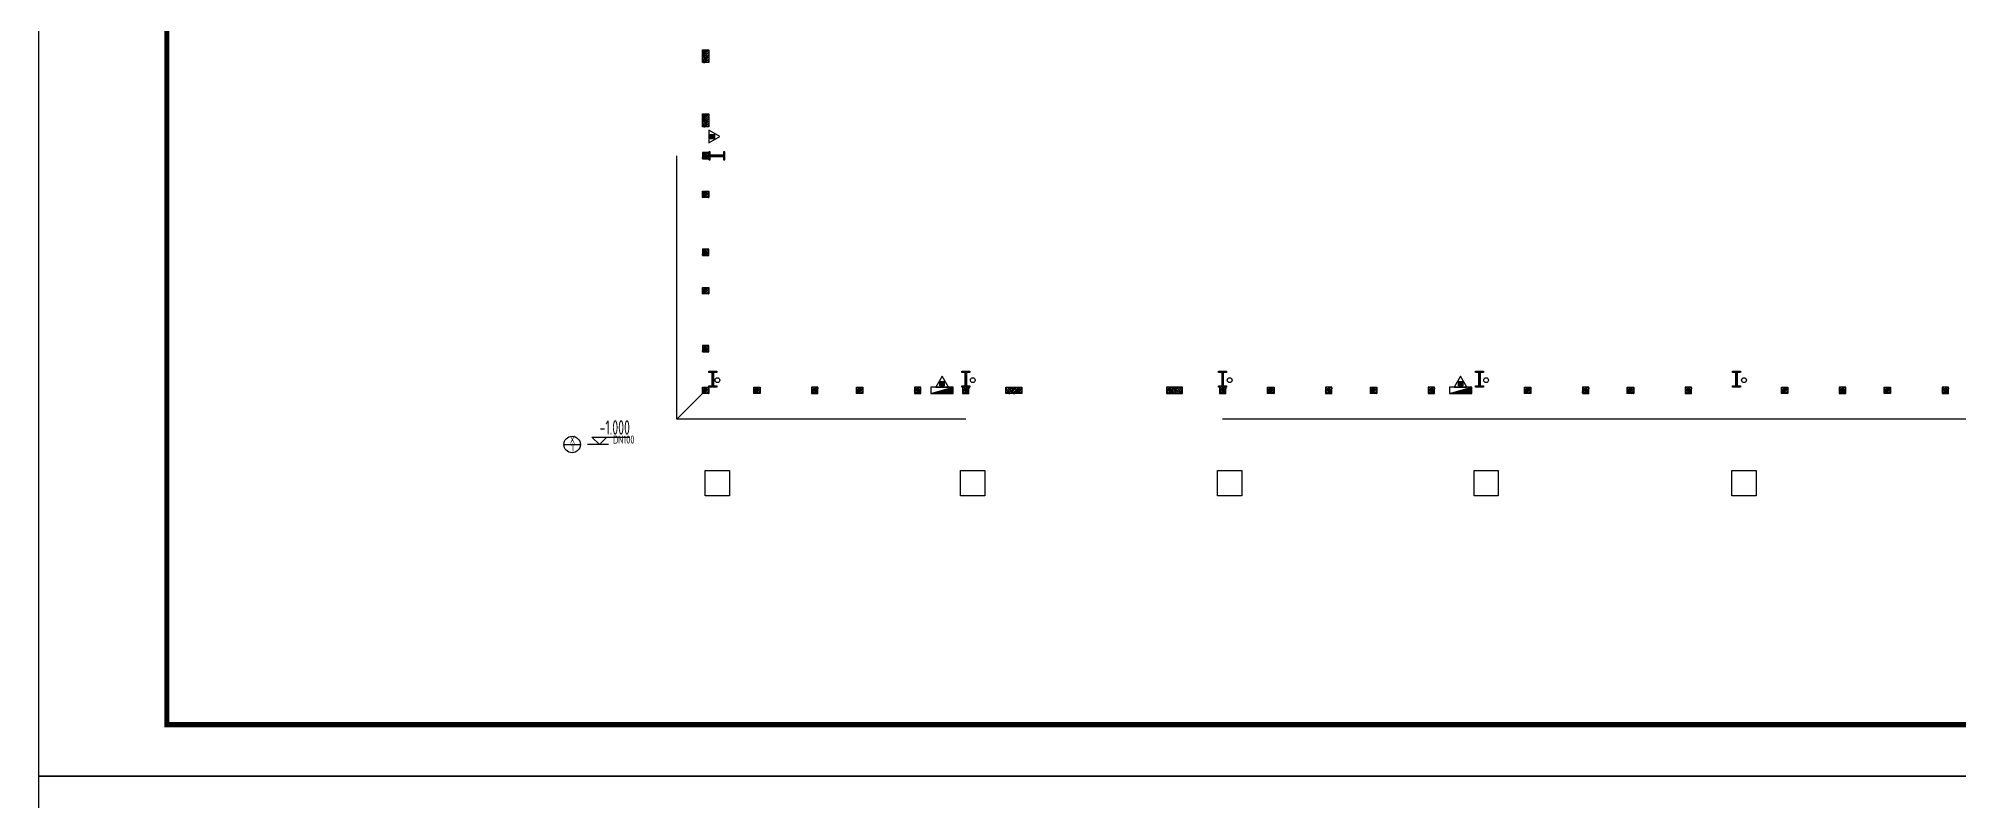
# Model space of a CAD drawing. Extents: x 1169373 to 1354985, y 649019 to 904199.
# Drawn here: x 1236105 to 1295894, y 715459 to 739169 of the extents above; entities that cross this region are included whole.
import ezdxf
from ezdxf.enums import TextEntityAlignment as Align

# ---------------------------------------------------------------- set-up
doc = ezdxf.new("R2010")
doc.units = 0
doc.header["$LTSCALE"] = 1000
doc.header["$MEASUREMENT"] = 0
for name, color, linetype in [('0-给水标注', 253, 'Continuous'), ('EQUIP_消火栓', 7, 'Continuous'), ('EQUIP_消防', 7, 'Continuous'), ('GZ', 30, 'Continuous'), ('HH_消防', 3, 'Continuous'), ('PUB_TITLE', 4, 'Continuous'), ('TT', 253, 'Continuous'), ('VPIPE-消防', 1, 'TG_XH'), ('刚柱', 2, 'Continuous'), ('卫浴', 7, 'Continuous'), ('散水', 32, 'Continuous')]:
    doc.layers.add(name, color=color, linetype=linetype)
doc.styles.add('TG_LINETYPE', font='SIMPLEX', dxfattribs={"width": 0.8, "height": 3, "bigfont": 'HZTXT'})
doc.styles.add('WW', font='gbenor.shx', dxfattribs={"width": 0.75, "bigfont": 'gbcbig.shx'})
doc.linetypes.add('TG_XH', pattern='A,2,-0.6,["XH",TG_LINETYPE,S=0.1,R=0,X=-0.52,Y=-0.15],0', length=2.6)

# ---------------------------------------------------------------- blocks, each defined once
blk = doc.blocks.new('sdhfxdhnfdhx')
h = blk.add_hatch(color=256)
h.paths.add_polyline_path([(3050366, 936899), (3050616, 936899), (3050616, 936859), (3050366, 936859)])
h.paths.add_polyline_path([(3050511, 937319), (3050511, 936899), (3050471, 936899), (3050471, 937319)])
h.paths.add_polyline_path([(3050366, 937359), (3050616, 937359), (3050616, 937319), (3050366, 937319)])
for points in [[(3050366, 937359), (3050616, 937359), (3050616, 937319), (3050366, 937319)], [(3050511, 937319), (3050511, 936899), (3050471, 936899), (3050471, 937319)], [(3050366, 936899), (3050616, 936899), (3050616, 936859), (3050366, 936859)]]:
    blk.add_lwpolyline(points, close=True)
blk = doc.blocks.new('$ATTACHMENT$00000214')
h = blk.add_hatch()
h.set_pattern_fill('ANSI31', color=256, scale=200, style=0)
h.set_pattern_definition([(45, (-38543.802, -6842.639), (-17.67767, 17.67767), [])])
h.paths.add_polyline_path([(-65, 2), (65, 2), (65, -128), (-65, -128)])
for points in [[(0, 172), (-198, -172), (198, -172)], [(-65, 2), (65, 2), (65, -128), (-65, -128)]]:
    blk.add_lwpolyline(points, close=True)
blk = doc.blocks.new('$TwtSys$00000434')
for p, q in [((-0.5, 0.5), (-0.5, -0.5)), ((-0.5, -0.5), (0.5, 0.5)), ((0.5, 0.5), (-0.5, 0.5)), ((0.5, -0.5), (0.5, 0.5)), ((-0.5, -0.5), (0.5, -0.5))]:
    blk.add_line(p, q)
blk.add_solid([(0.5, -0.5), (0.5, 0.5), (-0.5, -0.5)])
blk = doc.blocks.new('xhs')
at = {"layer": 'EQUIP_消火栓', "xscale": 700.0000000000026, "yscale": 200, "zscale": 700, "rotation": 359.9999949910357}
blk.add_blockref('$TwtSys$00000434', (4416311, -1410339), dxfattribs=at)
at = {"layer": 'EQUIP_消防'}
blk.add_blockref('$ATTACHMENT$00000214', (4416311, -1410067), dxfattribs=at)

msp = doc.modelspace()

# ---------------------------------------------------------------- hatches: boundary and pattern name
at = {"layer": 'GZ'}
h = msp.add_hatch(dxfattribs=at)
h.set_pattern_fill('钢筋混凝土', color=253, scale=20, style=0)
h.set_pattern_definition([(225, (1310363.753, 814473.906), (35.35534, -35.35534), []), (230, (1310363.75, 814473.9), (-143.45204, 12.55043), [15, -165]), (175, (1310363.75, 814473.9), (27.75027, -150.43843), [12, -132]), (280.4514, (1310351.8, 814474.95), (-115.70188, -137.8879), [12.74804, -140.22842]), (226.1842, (1310363.75, 814433.9), (-213.4482, 33.1038), [22.5, -247.5]), (276.6356, (1310345.97, 814436.66), (-186.93254, -194.82357), [19.12206, -210.3426]), (171.1842, (1310363.75, 814433.9), (-186.9324, -194.8237), [18, -198]), (201, (1310343.75, 814443.9), (-119.38141, 80.52378), [15, -165]), (146, (1310343.75, 814443.9), (-48.66307, -145.03), [12, -132]), (251.4514, (1310333.8, 814450.62), (-168.04453, -64.5061), [12.74804, -140.22842]), (217.5, (1310363.753, 814473.906), (-2.43197, -66.57877), [0, -130.4, 0, -134, 0, -132.5]), (187.5, (1310363.75, 814473.906), (-52.61391, -78.88234), [0, -76.4, 0, -127.4, 0, -50.5]), (147.5, (1310408.353, 814473.906), (-106.764487, 4.510974), [0, -50, 0, -156, 0, -207]), (137.5, (1310428.35, 814473.91), (-116.63723, -20.021), [0, -65, 0, -103.6, 0, -147])])
h.paths.add_polyline_path([(1256979, 738419), (1256779, 738419), (1256779, 738819), (1256979, 738819)])
h = msp.add_hatch(dxfattribs=at)
h.set_pattern_fill('钢筋混凝土', color=253, scale=20, style=0)
h.set_pattern_definition([(225, (1310363.753, 812473.906), (35.35534, -35.35534), []), (230, (1310363.75, 812473.9), (-143.45204, 12.55043), [15, -165]), (175, (1310363.75, 812473.9), (27.75027, -150.43843), [12, -132]), (280.4514, (1310351.8, 812474.95), (-115.70188, -137.8879), [12.74804, -140.22842]), (226.1842, (1310363.75, 812433.9), (-213.4482, 33.1038), [22.5, -247.5]), (276.6356, (1310345.97, 812436.66), (-186.93254, -194.82357), [19.12206, -210.3426]), (171.1842, (1310363.75, 812433.9), (-186.9324, -194.8237), [18, -198]), (201, (1310343.75, 812443.9), (-119.38141, 80.52378), [15, -165]), (146, (1310343.75, 812443.9), (-48.66307, -145.03), [12, -132]), (251.4514, (1310333.8, 812450.62), (-168.04453, -64.5061), [12.74804, -140.22842]), (217.5, (1310363.753, 812473.906), (-2.43197, -66.57877), [0, -130.4, 0, -134, 0, -132.5]), (187.5, (1310363.75, 812473.906), (-52.61391, -78.88234), [0, -76.4, 0, -127.4, 0, -50.5]), (147.5, (1310408.353, 812473.906), (-106.764487, 4.510974), [0, -50, 0, -156, 0, -207]), (137.5, (1310428.35, 812473.91), (-116.63723, -20.021), [0, -65, 0, -103.6, 0, -147])])
h.paths.add_polyline_path([(1256979, 736419), (1256779, 736419), (1256779, 736819), (1256979, 736819)])
h = msp.add_hatch(dxfattribs=at)
h.set_pattern_fill('钢筋混凝土', color=253, scale=20, style=0)
h.set_pattern_definition([(135, (1310363.753, 659813.577), (35.35534, 35.35534), []), (130, (1310363.75, 659813.58), (-143.45204, -12.55043), [15, -165]), (185, (1310363.75, 659813.58), (27.75027, 150.43843), [12, -132]), (79.5486, (1310351.8, 659812.53), (-115.70188, 137.8879), [12.74804, -140.22842]), (133.8158, (1310363.75, 659853.58), (-213.4482, -33.1038), [22.5, -247.5]), (83.3644, (1310345.97, 659850.82), (-186.93254, 194.82357), [19.12206, -210.3426]), (188.8158, (1310363.75, 659853.58), (-186.9324, 194.8237), [18, -198]), (159, (1310343.75, 659843.58), (-119.38141, -80.52378), [15, -165]), (214, (1310343.75, 659843.58), (-48.66307, 145.03), [12, -132]), (108.5486, (1310333.8, 659836.87), (-168.04453, 64.5061), [12.74804, -140.22842]), (142.5, (1310363.753, 659813.577), (-2.43197, 66.57877), [0, -130.4, 0, -134, 0, -132.5]), (172.5, (1310363.75, 659813.58), (-52.61391, 78.88234), [0, -76.4, 0, -127.4, 0, -50.5]), (212.5, (1310408.353, 659813.58), (-106.764487, -4.510974), [0, -50, 0, -156, 0, -207]), (222.5, (1310428.35, 659813.58), (-116.63723, 20.021), [0, -65, 0, -103.6, 0, -147])])
h.paths.add_polyline_path([(1256979, 735619), (1256779, 735619), (1256779, 735419), (1256979, 735419)])
h = msp.add_hatch(dxfattribs=at)
h.set_pattern_fill('钢筋混凝土', color=253, scale=20, style=0)
h.set_pattern_definition([(225, (1310363.753, 810023.623), (35.35534, -35.35534), []), (230, (1310363.75, 810023.62), (-143.45204, 12.55043), [15, -165]), (175, (1310363.75, 810023.62), (27.75027, -150.43843), [12, -132]), (280.4514, (1310351.8, 810024.67), (-115.70188, -137.8879), [12.74804, -140.22842]), (226.1842, (1310363.75, 809983.62), (-213.4482, 33.1038), [22.5, -247.5]), (276.6356, (1310345.97, 809986.38), (-186.93254, -194.82357), [19.12206, -210.3426]), (171.1842, (1310363.75, 809983.62), (-186.9324, -194.8237), [18, -198]), (201, (1310343.75, 809993.62), (-119.38141, 80.52378), [15, -165]), (146, (1310343.75, 809993.62), (-48.66307, -145.03), [12, -132]), (251.4514, (1310333.8, 810000.33), (-168.04453, -64.5061), [12.74804, -140.22842]), (217.5, (1310363.753, 810023.623), (-2.43197, -66.57877), [0, -130.4, 0, -134, 0, -132.5]), (187.5, (1310363.75, 810023.62), (-52.61391, -78.88234), [0, -76.4, 0, -127.4, 0, -50.5]), (147.5, (1310408.353, 810023.623), (-106.764487, 4.510974), [0, -50, 0, -156, 0, -207]), (137.5, (1310428.35, 810023.62), (-116.63723, -20.021), [0, -65, 0, -103.6, 0, -147])])
h.paths.add_polyline_path([(1256979, 734218), (1256779, 734218), (1256779, 734418), (1256979, 734418)])
h = msp.add_hatch(dxfattribs=at)
h.set_pattern_fill('钢筋混凝土', color=253, scale=20, style=0)
h.set_pattern_definition([(135, (1310363.753, 656813.295), (35.35534, 35.35534), []), (130, (1310363.75, 656813.3), (-143.45204, -12.55043), [15, -165]), (185, (1310363.75, 656813.3), (27.75027, 150.43843), [12, -132]), (79.5486, (1310351.8, 656812.25), (-115.70188, 137.8879), [12.74804, -140.22842]), (133.8158, (1310363.75, 656853.3), (-213.4482, -33.1038), [22.5, -247.5]), (83.3644, (1310345.97, 656850.54), (-186.93254, 194.82357), [19.12206, -210.3426]), (188.8158, (1310363.75, 656853.3), (-186.9324, 194.8237), [18, -198]), (159, (1310343.75, 656843.3), (-119.38141, -80.52378), [15, -165]), (214, (1310343.75, 656843.3), (-48.66307, 145.03), [12, -132]), (108.5486, (1310333.8, 656836.58), (-168.04453, 64.5061), [12.74804, -140.22842]), (142.5, (1310363.753, 656813.295), (-2.43197, 66.57877), [0, -130.4, 0, -134, 0, -132.5]), (172.5, (1310363.75, 656813.295), (-52.61391, 78.88234), [0, -76.4, 0, -127.4, 0, -50.5]), (212.5, (1310408.353, 656813.295), (-106.764487, -4.510974), [0, -50, 0, -156, 0, -207]), (222.5, (1310428.35, 656813.29), (-116.63723, 20.021), [0, -65, 0, -103.6, 0, -147])])
h.paths.add_polyline_path([(1256979, 732618), (1256779, 732618), (1256779, 732418), (1256979, 732418)])
h = msp.add_hatch(dxfattribs=at)
h.set_pattern_fill('钢筋混凝土', color=253, scale=20, style=0)
h.set_pattern_definition([(225, (1310363.753, 807024.11), (35.35534, -35.35534), []), (230, (1310363.75, 807024.11), (-143.45204, 12.55043), [15, -165]), (175, (1310363.75, 807024.11), (27.75027, -150.43843), [12, -132]), (280.4514, (1310351.8, 807025.15), (-115.70188, -137.8879), [12.74804, -140.22842]), (226.1842, (1310363.75, 806984.1), (-213.4482, 33.1038), [22.5, -247.5]), (276.6356, (1310345.97, 806986.87), (-186.93254, -194.82357), [19.12206, -210.3426]), (171.1842, (1310363.75, 806984.1), (-186.9324, -194.8237), [18, -198]), (201, (1310343.75, 806994.11), (-119.38141, 80.52378), [15, -165]), (146, (1310343.75, 806994.11), (-48.66307, -145.03), [12, -132]), (251.4514, (1310333.8, 807000.82), (-168.04453, -64.5061), [12.74804, -140.22842]), (217.5, (1310363.753, 807024.11), (-2.43197, -66.57877), [0, -130.4, 0, -134, 0, -132.5]), (187.5, (1310363.75, 807024.11), (-52.61391, -78.88234), [0, -76.4, 0, -127.4, 0, -50.5]), (147.5, (1310408.353, 807024.11), (-106.764487, 4.510974), [0, -50, 0, -156, 0, -207]), (137.5, (1310428.35, 807024.11), (-116.63723, -20.021), [0, -65, 0, -103.6, 0, -147])])
h.paths.add_polyline_path([(1256979, 731219), (1256779, 731219), (1256779, 731419), (1256979, 731419)])
h = msp.add_hatch(dxfattribs=at)
h.set_pattern_fill('钢筋混凝土', color=253, scale=20, style=0)
h.set_pattern_definition([(135, (1310363.753, 653813.78), (35.35534, 35.35534), []), (130, (1310363.75, 653813.78), (-143.45204, -12.55043), [15, -165]), (185, (1310363.75, 653813.78), (27.75027, 150.43843), [12, -132]), (79.5486, (1310351.8, 653812.73), (-115.70188, 137.8879), [12.74804, -140.22842]), (133.8158, (1310363.75, 653853.78), (-213.4482, -33.1038), [22.5, -247.5]), (83.3644, (1310345.97, 653851.02), (-186.93254, 194.82357), [19.12206, -210.3426]), (188.8158, (1310363.75, 653853.78), (-186.9324, 194.8237), [18, -198]), (159, (1310343.75, 653843.78), (-119.38141, -80.52378), [15, -165]), (214, (1310343.75, 653843.78), (-48.66307, 145.03), [12, -132]), (108.5486, (1310333.8, 653837.07), (-168.04453, 64.5061), [12.74804, -140.22842]), (142.5, (1310363.753, 653813.78), (-2.43197, 66.57877), [0, -130.4, 0, -134, 0, -132.5]), (172.5, (1310363.75, 653813.78), (-52.61391, 78.88234), [0, -76.4, 0, -127.4, 0, -50.5]), (212.5, (1310408.353, 653813.78), (-106.764487, -4.510974), [0, -50, 0, -156, 0, -207]), (222.5, (1310428.35, 653813.78), (-116.63723, 20.021), [0, -65, 0, -103.6, 0, -147])])
h.paths.add_polyline_path([(1256979, 729619), (1256779, 729619), (1256779, 729419), (1256979, 729419)])
h = msp.add_hatch(dxfattribs=at)
h.set_pattern_fill('钢筋混凝土', color=253, scale=20, style=0)
h.set_pattern_definition([(225, (1310363.753, 803923.906), (35.35534, -35.35534), []), (230, (1310363.75, 803923.9), (-143.45204, 12.55043), [15, -165]), (175, (1310363.75, 803923.9), (27.75027, -150.43843), [12, -132]), (280.4514, (1310351.8, 803924.95), (-115.70188, -137.8879), [12.74804, -140.22842]), (226.1842, (1310363.75, 803883.9), (-213.4482, 33.1038), [22.5, -247.5]), (276.6356, (1310345.97, 803886.66), (-186.93254, -194.82357), [19.12206, -210.3426]), (171.1842, (1310363.75, 803883.9), (-186.9324, -194.8237), [18, -198]), (201, (1310343.75, 803893.9), (-119.38141, 80.52378), [15, -165]), (146, (1310343.75, 803893.9), (-48.66307, -145.03), [12, -132]), (251.4514, (1310333.8, 803900.62), (-168.04453, -64.5061), [12.74804, -140.22842]), (217.5, (1310363.753, 803923.906), (-2.43197, -66.57877), [0, -130.4, 0, -134, 0, -132.5]), (187.5, (1310363.75, 803923.906), (-52.61391, -78.88234), [0, -76.4, 0, -127.4, 0, -50.5]), (147.5, (1310408.353, 803923.906), (-106.764487, 4.510974), [0, -50, 0, -156, 0, -207]), (137.5, (1310428.35, 803923.91), (-116.63723, -20.021), [0, -65, 0, -103.6, 0, -147])])
h.paths.add_polyline_path([(1256979, 728119), (1256779, 728119), (1256779, 728319), (1256979, 728319)])
h = msp.add_hatch(dxfattribs=at)
h.set_pattern_fill('钢筋混凝土', color=253, scale=20, style=0)
h.set_pattern_definition([(225, (1311963.505, 803923.906), (35.35534, -35.35534), []), (230, (1311963.5, 803923.9), (-143.45204, 12.55043), [15, -165]), (175, (1311963.5, 803923.9), (27.75027, -150.43843), [12, -132]), (280.4514, (1311951.55, 803924.95), (-115.70188, -137.8879), [12.74804, -140.22842]), (226.1842, (1311963.5, 803883.9), (-213.4482, 33.1038), [22.5, -247.5]), (276.6356, (1311945.72, 803886.66), (-186.93254, -194.82357), [19.12206, -210.3426]), (171.1842, (1311963.5, 803883.9), (-186.9324, -194.8237), [18, -198]), (201, (1311943.5, 803893.9), (-119.38141, 80.52378), [15, -165]), (146, (1311943.5, 803893.9), (-48.66307, -145.03), [12, -132]), (251.4514, (1311933.56, 803900.62), (-168.04453, -64.5061), [12.74804, -140.22842]), (217.5, (1311963.505, 803923.906), (-2.43197, -66.57877), [0, -130.4, 0, -134, 0, -132.5]), (187.5, (1311963.505, 803923.906), (-52.61391, -78.88234), [0, -76.4, 0, -127.4, 0, -50.5]), (147.5, (1312008.105, 803923.906), (-106.764487, 4.510974), [0, -50, 0, -156, 0, -207]), (137.5, (1312028.11, 803923.91), (-116.63723, -20.021), [0, -65, 0, -103.6, 0, -147])])
h.paths.add_polyline_path([(1258579, 728119), (1258379, 728119), (1258379, 728319), (1258579, 728319)])
h = msp.add_hatch(dxfattribs=at)
h.set_pattern_fill('钢筋混凝土', color=253, scale=20, style=0)
h.set_pattern_definition([(315, (1206794.22, 803923.906), (-35.35534, -35.35534), []), (310, (1206794.22, 803923.9), (143.45204, 12.55043), [15, -165]), (5, (1206794.22, 803923.9), (-27.75027, -150.43843), [12, -132]), (259.5486, (1206806.18, 803924.95), (115.70188, -137.8879), [12.74804, -140.22842]), (313.8158, (1206794.22, 803883.9), (213.4482, 33.1038), [22.5, -247.5]), (263.3644, (1206812, 803886.66), (186.93254, -194.82357), [19.12206, -210.3426]), (8.8158, (1206794.22, 803883.9), (186.9324, -194.8237), [18, -198]), (339, (1206814.22, 803893.9), (119.38141, 80.52378), [15, -165]), (34, (1206814.22, 803893.9), (48.66307, -145.03), [12, -132]), (288.5486, (1206824.17, 803900.62), (168.04453, -64.5061), [12.74804, -140.22842]), (322.5, (1206794.22, 803923.906), (2.43197, -66.57877), [0, -130.4, 0, -134, 0, -132.5]), (352.5, (1206794.22, 803923.906), (52.61391, -78.88234), [0, -76.4, 0, -127.4, 0, -50.5]), (32.5, (1206749.62, 803923.906), (106.764487, 4.510974), [0, -50, 0, -156, 0, -207]), (42.5, (1206729.62, 803923.91), (116.63723, -20.021), [0, -65, 0, -103.6, 0, -147])])
h.paths.add_polyline_path([(1260179, 728119), (1260379, 728119), (1260379, 728319), (1260179, 728319)])
h = msp.add_hatch(dxfattribs=at)
h.set_pattern_fill('钢筋混凝土', color=253, scale=20, style=0)
h.set_pattern_definition([(225, (1315163.81, 803923.906), (35.35534, -35.35534), []), (230, (1315163.81, 803923.9), (-143.45204, 12.55043), [15, -165]), (175, (1315163.81, 803923.9), (27.75027, -150.43843), [12, -132]), (280.4514, (1315151.86, 803924.95), (-115.70188, -137.8879), [12.74804, -140.22842]), (226.1842, (1315163.81, 803883.9), (-213.4482, 33.1038), [22.5, -247.5]), (276.6356, (1315146.02, 803886.66), (-186.93254, -194.82357), [19.12206, -210.3426]), (171.1842, (1315163.81, 803883.9), (-186.9324, -194.8237), [18, -198]), (201, (1315143.81, 803893.9), (-119.38141, 80.52378), [15, -165]), (146, (1315143.81, 803893.9), (-48.66307, -145.03), [12, -132]), (251.4514, (1315133.86, 803900.62), (-168.04453, -64.5061), [12.74804, -140.22842]), (217.5, (1315163.81, 803923.906), (-2.43197, -66.57877), [0, -130.4, 0, -134, 0, -132.5]), (187.5, (1315163.81, 803923.906), (-52.61391, -78.88234), [0, -76.4, 0, -127.4, 0, -50.5]), (147.5, (1315208.41, 803923.906), (-106.764487, 4.510974), [0, -50, 0, -156, 0, -207]), (137.5, (1315228.41, 803923.91), (-116.63723, -20.021), [0, -65, 0, -103.6, 0, -147])])
h.paths.add_polyline_path([(1261779, 728119), (1261579, 728119), (1261579, 728319), (1261779, 728319)])
h = msp.add_hatch(dxfattribs=at)
h.set_pattern_fill('钢筋混凝土', color=253, scale=20, style=0)
h.set_pattern_definition([(315, (1209994.526, 803923.906), (-35.35534, -35.35534), []), (310, (1209994.53, 803923.9), (143.45204, 12.55043), [15, -165]), (5, (1209994.53, 803923.9), (-27.75027, -150.43843), [12, -132]), (259.5486, (1210006.48, 803924.95), (115.70188, -137.8879), [12.74804, -140.22842]), (313.8158, (1209994.53, 803883.9), (213.4482, 33.1038), [22.5, -247.5]), (263.3644, (1210012.31, 803886.66), (186.93254, -194.82357), [19.12206, -210.3426]), (8.8158, (1209994.53, 803883.9), (186.9324, -194.8237), [18, -198]), (339, (1210014.53, 803893.9), (119.38141, 80.52378), [15, -165]), (34, (1210014.53, 803893.9), (48.66307, -145.03), [12, -132]), (288.5486, (1210024.47, 803900.62), (168.04453, -64.5061), [12.74804, -140.22842]), (322.5, (1209994.526, 803923.906), (2.43197, -66.57877), [0, -130.4, 0, -134, 0, -132.5]), (352.5, (1209994.526, 803923.906), (52.61391, -78.88234), [0, -76.4, 0, -127.4, 0, -50.5]), (32.5, (1209949.926, 803923.906), (106.764487, 4.510974), [0, -50, 0, -156, 0, -207]), (42.5, (1209929.93, 803923.91), (116.63723, -20.021), [0, -65, 0, -103.6, 0, -147])])
h.paths.add_polyline_path([(1263379, 728119), (1263579, 728119), (1263579, 728319), (1263379, 728319)])
h = msp.add_hatch(dxfattribs=at)
h.set_pattern_fill('钢筋混凝土', color=253, scale=20, style=0)
h.set_pattern_definition([(315, (1211494.47, 803923.906), (-35.35534, -35.35534), []), (310, (1211494.47, 803923.9), (143.45204, 12.55043), [15, -165]), (5, (1211494.47, 803923.9), (-27.75027, -150.43843), [12, -132]), (259.5486, (1211506.42, 803924.95), (115.70188, -137.8879), [12.74804, -140.22842]), (313.8158, (1211494.47, 803883.9), (213.4482, 33.1038), [22.5, -247.5]), (263.3644, (1211512.26, 803886.66), (186.93254, -194.82357), [19.12206, -210.3426]), (8.8158, (1211494.47, 803883.9), (186.9324, -194.8237), [18, -198]), (339, (1211514.47, 803893.9), (119.38141, 80.52378), [15, -165]), (34, (1211514.47, 803893.9), (48.66307, -145.03), [12, -132]), (288.5486, (1211524.42, 803900.62), (168.04453, -64.5061), [12.74804, -140.22842]), (322.5, (1211494.47, 803923.906), (2.43197, -66.57877), [0, -130.4, 0, -134, 0, -132.5]), (352.5, (1211494.47, 803923.906), (52.61391, -78.88234), [0, -76.4, 0, -127.4, 0, -50.5]), (32.5, (1211449.87, 803923.906), (106.764487, 4.510974), [0, -50, 0, -156, 0, -207]), (42.5, (1211429.87, 803923.91), (116.63723, -20.021), [0, -65, 0, -103.6, 0, -147])])
h.paths.add_polyline_path([(1264879, 728119), (1265079, 728119), (1265079, 728319), (1264879, 728319)])
h = msp.add_hatch(dxfattribs=at)
h.set_pattern_fill('钢筋混凝土', color=253, scale=20, style=0)
h.set_pattern_definition([(225, (1320113.753, 803923.906), (35.35534, -35.35534), []), (230, (1320113.75, 803923.9), (-143.45204, 12.55043), [15, -165]), (175, (1320113.75, 803923.9), (27.75027, -150.43843), [12, -132]), (280.4514, (1320101.8, 803924.95), (-115.70188, -137.8879), [12.74804, -140.22842]), (226.1842, (1320113.75, 803883.9), (-213.4482, 33.1038), [22.5, -247.5]), (276.6356, (1320095.97, 803886.66), (-186.93254, -194.82357), [19.12206, -210.3426]), (171.1842, (1320113.75, 803883.9), (-186.9324, -194.8237), [18, -198]), (201, (1320093.75, 803893.9), (-119.38141, 80.52378), [15, -165]), (146, (1320093.75, 803893.9), (-48.66307, -145.03), [12, -132]), (251.4514, (1320083.8, 803900.62), (-168.04453, -64.5061), [12.74804, -140.22842]), (217.5, (1320113.753, 803923.906), (-2.43197, -66.57877), [0, -130.4, 0, -134, 0, -132.5]), (187.5, (1320113.75, 803923.906), (-52.61391, -78.88234), [0, -76.4, 0, -127.4, 0, -50.5]), (147.5, (1320158.353, 803923.906), (-106.764487, 4.510974), [0, -50, 0, -156, 0, -207]), (137.5, (1320178.35, 803923.91), (-116.63723, -20.021), [0, -65, 0, -103.6, 0, -147])])
h.paths.add_polyline_path([(1266729, 728119), (1266229, 728119), (1266229, 728319), (1266729, 728319)])
h = msp.add_hatch(dxfattribs=at)
h.set_pattern_fill('钢筋混凝土', color=253, scale=20, style=0)
h.set_pattern_definition([(315, (1217844.47, 803923.906), (-35.35534, -35.35534), []), (310, (1217844.47, 803923.9), (143.45204, 12.55043), [15, -165]), (5, (1217844.47, 803923.9), (-27.75027, -150.43843), [12, -132]), (259.5486, (1217856.42, 803924.95), (115.70188, -137.8879), [12.74804, -140.22842]), (313.8158, (1217844.47, 803883.9), (213.4482, 33.1038), [22.5, -247.5]), (263.3644, (1217862.26, 803886.66), (186.93254, -194.82357), [19.12206, -210.3426]), (8.8158, (1217844.47, 803883.9), (186.9324, -194.8237), [18, -198]), (339, (1217864.47, 803893.9), (119.38141, 80.52378), [15, -165]), (34, (1217864.47, 803893.9), (48.66307, -145.03), [12, -132]), (288.5486, (1217874.42, 803900.62), (168.04453, -64.5061), [12.74804, -140.22842]), (322.5, (1217844.47, 803923.906), (2.43197, -66.57877), [0, -130.4, 0, -134, 0, -132.5]), (352.5, (1217844.47, 803923.906), (52.61391, -78.88234), [0, -76.4, 0, -127.4, 0, -50.5]), (32.5, (1217799.87, 803923.906), (106.764487, 4.510974), [0, -50, 0, -156, 0, -207]), (42.5, (1217779.87, 803923.91), (116.63723, -20.021), [0, -65, 0, -103.6, 0, -147])])
h.paths.add_polyline_path([(1271229, 728119), (1271729, 728119), (1271729, 728319), (1271229, 728319)])
h = msp.add_hatch(dxfattribs=at)
h.set_pattern_fill('钢筋混凝土', color=253, scale=20, style=0)
h.set_pattern_definition([(315, (1219494.47, 803923.906), (-35.35534, -35.35534), []), (310, (1219494.47, 803923.9), (143.45204, 12.55043), [15, -165]), (5, (1219494.47, 803923.9), (-27.75027, -150.43843), [12, -132]), (259.5486, (1219506.42, 803924.95), (115.70188, -137.8879), [12.74804, -140.22842]), (313.8158, (1219494.47, 803883.9), (213.4482, 33.1038), [22.5, -247.5]), (263.3644, (1219512.26, 803886.66), (186.93254, -194.82357), [19.12206, -210.3426]), (8.8158, (1219494.47, 803883.9), (186.9324, -194.8237), [18, -198]), (339, (1219514.47, 803893.9), (119.38141, 80.52378), [15, -165]), (34, (1219514.47, 803893.9), (48.66307, -145.03), [12, -132]), (288.5486, (1219524.42, 803900.62), (168.04453, -64.5061), [12.74804, -140.22842]), (322.5, (1219494.47, 803923.906), (2.43197, -66.57877), [0, -130.4, 0, -134, 0, -132.5]), (352.5, (1219494.47, 803923.906), (52.61391, -78.88234), [0, -76.4, 0, -127.4, 0, -50.5]), (32.5, (1219449.87, 803923.906), (106.764487, 4.510974), [0, -50, 0, -156, 0, -207]), (42.5, (1219429.87, 803923.91), (116.63723, -20.021), [0, -65, 0, -103.6, 0, -147])])
h.paths.add_polyline_path([(1272879, 728119), (1273079, 728119), (1273079, 728319), (1272879, 728319)])
h = msp.add_hatch(dxfattribs=at)
h.set_pattern_fill('钢筋混凝土', color=253, scale=20, style=0)
h.set_pattern_definition([(225, (1327963.505, 803923.906), (35.35534, -35.35534), []), (230, (1327963.5, 803923.9), (-143.45204, 12.55043), [15, -165]), (175, (1327963.5, 803923.9), (27.75027, -150.43843), [12, -132]), (280.4514, (1327951.55, 803924.95), (-115.70188, -137.8879), [12.74804, -140.22842]), (226.1842, (1327963.5, 803883.9), (-213.4482, 33.1038), [22.5, -247.5]), (276.6356, (1327945.72, 803886.66), (-186.93254, -194.82357), [19.12206, -210.3426]), (171.1842, (1327963.5, 803883.9), (-186.9324, -194.8237), [18, -198]), (201, (1327943.5, 803893.9), (-119.38141, 80.52378), [15, -165]), (146, (1327943.5, 803893.9), (-48.66307, -145.03), [12, -132]), (251.4514, (1327933.56, 803900.62), (-168.04453, -64.5061), [12.74804, -140.22842]), (217.5, (1327963.505, 803923.906), (-2.43197, -66.57877), [0, -130.4, 0, -134, 0, -132.5]), (187.5, (1327963.505, 803923.906), (-52.61391, -78.88234), [0, -76.4, 0, -127.4, 0, -50.5]), (147.5, (1328008.105, 803923.906), (-106.764487, 4.510974), [0, -50, 0, -156, 0, -207]), (137.5, (1328028.11, 803923.91), (-116.63723, -20.021), [0, -65, 0, -103.6, 0, -147])])
h.paths.add_polyline_path([(1274579, 728119), (1274379, 728119), (1274379, 728319), (1274579, 728319)])
h = msp.add_hatch(dxfattribs=at)
h.set_pattern_fill('钢筋混凝土', color=253, scale=20, style=0)
h.set_pattern_definition([(315, (1222794.22, 803923.906), (-35.35534, -35.35534), []), (310, (1222794.22, 803923.9), (143.45204, 12.55043), [15, -165]), (5, (1222794.22, 803923.9), (-27.75027, -150.43843), [12, -132]), (259.5486, (1222806.18, 803924.95), (115.70188, -137.8879), [12.74804, -140.22842]), (313.8158, (1222794.22, 803883.9), (213.4482, 33.1038), [22.5, -247.5]), (263.3644, (1222812, 803886.66), (186.93254, -194.82357), [19.12206, -210.3426]), (8.8158, (1222794.22, 803883.9), (186.9324, -194.8237), [18, -198]), (339, (1222814.22, 803893.9), (119.38141, 80.52378), [15, -165]), (34, (1222814.22, 803893.9), (48.66307, -145.03), [12, -132]), (288.5486, (1222824.17, 803900.62), (168.04453, -64.5061), [12.74804, -140.22842]), (322.5, (1222794.22, 803923.906), (2.43197, -66.57877), [0, -130.4, 0, -134, 0, -132.5]), (352.5, (1222794.22, 803923.906), (52.61391, -78.88234), [0, -76.4, 0, -127.4, 0, -50.5]), (32.5, (1222749.62, 803923.906), (106.764487, 4.510974), [0, -50, 0, -156, 0, -207]), (42.5, (1222729.62, 803923.91), (116.63723, -20.021), [0, -65, 0, -103.6, 0, -147])])
h.paths.add_polyline_path([(1276179, 728119), (1276379, 728119), (1276379, 728319), (1276179, 728319)])
h = msp.add_hatch(dxfattribs=at)
h.set_pattern_fill('钢筋混凝土', color=253, scale=20, style=0)
h.set_pattern_definition([(225, (1331163.81, 803923.906), (35.35534, -35.35534), []), (230, (1331163.81, 803923.9), (-143.45204, 12.55043), [15, -165]), (175, (1331163.81, 803923.9), (27.75027, -150.43843), [12, -132]), (280.4514, (1331151.86, 803924.95), (-115.70188, -137.8879), [12.74804, -140.22842]), (226.1842, (1331163.81, 803883.9), (-213.4482, 33.1038), [22.5, -247.5]), (276.6356, (1331146.02, 803886.66), (-186.93254, -194.82357), [19.12206, -210.3426]), (171.1842, (1331163.81, 803883.9), (-186.9324, -194.8237), [18, -198]), (201, (1331143.81, 803893.9), (-119.38141, 80.52378), [15, -165]), (146, (1331143.81, 803893.9), (-48.66307, -145.03), [12, -132]), (251.4514, (1331133.86, 803900.62), (-168.04453, -64.5061), [12.74804, -140.22842]), (217.5, (1331163.81, 803923.906), (-2.43197, -66.57877), [0, -130.4, 0, -134, 0, -132.5]), (187.5, (1331163.81, 803923.906), (-52.61391, -78.88234), [0, -76.4, 0, -127.4, 0, -50.5]), (147.5, (1331208.41, 803923.906), (-106.764487, 4.510974), [0, -50, 0, -156, 0, -207]), (137.5, (1331228.41, 803923.91), (-116.63723, -20.021), [0, -65, 0, -103.6, 0, -147])])
h.paths.add_polyline_path([(1277779, 728119), (1277579, 728119), (1277579, 728319), (1277779, 728319)])
h = msp.add_hatch(dxfattribs=at)
h.set_pattern_fill('钢筋混凝土', color=253, scale=20, style=0)
h.set_pattern_definition([(315, (1225994.526, 803923.906), (-35.35534, -35.35534), []), (310, (1225994.53, 803923.9), (143.45204, 12.55043), [15, -165]), (5, (1225994.53, 803923.9), (-27.75027, -150.43843), [12, -132]), (259.5486, (1226006.48, 803924.95), (115.70188, -137.8879), [12.74804, -140.22842]), (313.8158, (1225994.53, 803883.9), (213.4482, 33.1038), [22.5, -247.5]), (263.3644, (1226012.31, 803886.66), (186.93254, -194.82357), [19.12206, -210.3426]), (8.8158, (1225994.53, 803883.9), (186.9324, -194.8237), [18, -198]), (339, (1226014.53, 803893.9), (119.38141, 80.52378), [15, -165]), (34, (1226014.53, 803893.9), (48.66307, -145.03), [12, -132]), (288.5486, (1226024.47, 803900.62), (168.04453, -64.5061), [12.74804, -140.22842]), (322.5, (1225994.526, 803923.906), (2.43197, -66.57877), [0, -130.4, 0, -134, 0, -132.5]), (352.5, (1225994.526, 803923.906), (52.61391, -78.88234), [0, -76.4, 0, -127.4, 0, -50.5]), (32.5, (1225949.926, 803923.906), (106.764487, 4.510974), [0, -50, 0, -156, 0, -207]), (42.5, (1225929.93, 803923.91), (116.63723, -20.021), [0, -65, 0, -103.6, 0, -147])])
h.paths.add_polyline_path([(1279379, 728119), (1279579, 728119), (1279579, 728319), (1279379, 728319)])
h = msp.add_hatch(dxfattribs=at)
h.set_pattern_fill('钢筋混凝土', color=253, scale=20, style=0)
h.set_pattern_definition([(225, (1335963.505, 803923.906), (35.35534, -35.35534), []), (230, (1335963.5, 803923.9), (-143.45204, 12.55043), [15, -165]), (175, (1335963.5, 803923.9), (27.75027, -150.43843), [12, -132]), (280.4514, (1335951.55, 803924.95), (-115.70188, -137.8879), [12.74804, -140.22842]), (226.1842, (1335963.5, 803883.9), (-213.4482, 33.1038), [22.5, -247.5]), (276.6356, (1335945.72, 803886.66), (-186.93254, -194.82357), [19.12206, -210.3426]), (171.1842, (1335963.5, 803883.9), (-186.9324, -194.8237), [18, -198]), (201, (1335943.5, 803893.9), (-119.38141, 80.52378), [15, -165]), (146, (1335943.5, 803893.9), (-48.66307, -145.03), [12, -132]), (251.4514, (1335933.56, 803900.62), (-168.04453, -64.5061), [12.74804, -140.22842]), (217.5, (1335963.505, 803923.906), (-2.43197, -66.57877), [0, -130.4, 0, -134, 0, -132.5]), (187.5, (1335963.505, 803923.906), (-52.61391, -78.88234), [0, -76.4, 0, -127.4, 0, -50.5]), (147.5, (1336008.105, 803923.906), (-106.764487, 4.510974), [0, -50, 0, -156, 0, -207]), (137.5, (1336028.11, 803923.91), (-116.63723, -20.021), [0, -65, 0, -103.6, 0, -147])])
h.paths.add_polyline_path([(1282579, 728119), (1282379, 728119), (1282379, 728319), (1282579, 728319)])
h = msp.add_hatch(dxfattribs=at)
h.set_pattern_fill('钢筋混凝土', color=253, scale=20, style=0)
h.set_pattern_definition([(315, (1230794.22, 803923.906), (-35.35534, -35.35534), []), (310, (1230794.22, 803923.9), (143.45204, 12.55043), [15, -165]), (5, (1230794.22, 803923.9), (-27.75027, -150.43843), [12, -132]), (259.5486, (1230806.18, 803924.95), (115.70188, -137.8879), [12.74804, -140.22842]), (313.8158, (1230794.22, 803883.9), (213.4482, 33.1038), [22.5, -247.5]), (263.3644, (1230812, 803886.66), (186.93254, -194.82357), [19.12206, -210.3426]), (8.8158, (1230794.22, 803883.9), (186.9324, -194.8237), [18, -198]), (339, (1230814.22, 803893.9), (119.38141, 80.52378), [15, -165]), (34, (1230814.22, 803893.9), (48.66307, -145.03), [12, -132]), (288.5486, (1230824.17, 803900.62), (168.04453, -64.5061), [12.74804, -140.22842]), (322.5, (1230794.22, 803923.906), (2.43197, -66.57877), [0, -130.4, 0, -134, 0, -132.5]), (352.5, (1230794.22, 803923.906), (52.61391, -78.88234), [0, -76.4, 0, -127.4, 0, -50.5]), (32.5, (1230749.62, 803923.906), (106.764487, 4.510974), [0, -50, 0, -156, 0, -207]), (42.5, (1230729.62, 803923.91), (116.63723, -20.021), [0, -65, 0, -103.6, 0, -147])])
h.paths.add_polyline_path([(1284179, 728119), (1284379, 728119), (1284379, 728319), (1284179, 728319)])
h = msp.add_hatch(dxfattribs=at)
h.set_pattern_fill('钢筋混凝土', color=253, scale=20, style=0)
h.set_pattern_definition([(225, (1339163.81, 803923.906), (35.35534, -35.35534), []), (230, (1339163.81, 803923.9), (-143.45204, 12.55043), [15, -165]), (175, (1339163.81, 803923.9), (27.75027, -150.43843), [12, -132]), (280.4514, (1339151.86, 803924.95), (-115.70188, -137.8879), [12.74804, -140.22842]), (226.1842, (1339163.81, 803883.9), (-213.4482, 33.1038), [22.5, -247.5]), (276.6356, (1339146.02, 803886.66), (-186.93254, -194.82357), [19.12206, -210.3426]), (171.1842, (1339163.81, 803883.9), (-186.9324, -194.8237), [18, -198]), (201, (1339143.81, 803893.9), (-119.38141, 80.52378), [15, -165]), (146, (1339143.81, 803893.9), (-48.66307, -145.03), [12, -132]), (251.4514, (1339133.86, 803900.62), (-168.04453, -64.5061), [12.74804, -140.22842]), (217.5, (1339163.81, 803923.906), (-2.43197, -66.57877), [0, -130.4, 0, -134, 0, -132.5]), (187.5, (1339163.81, 803923.906), (-52.61391, -78.88234), [0, -76.4, 0, -127.4, 0, -50.5]), (147.5, (1339208.41, 803923.906), (-106.764487, 4.510974), [0, -50, 0, -156, 0, -207]), (137.5, (1339228.41, 803923.91), (-116.63723, -20.021), [0, -65, 0, -103.6, 0, -147])])
h.paths.add_polyline_path([(1285779, 728119), (1285579, 728119), (1285579, 728319), (1285779, 728319)])
h = msp.add_hatch(dxfattribs=at)
h.set_pattern_fill('钢筋混凝土', color=253, scale=20, style=0)
h.set_pattern_definition([(315, (1233994.526, 803923.906), (-35.35534, -35.35534), []), (310, (1233994.53, 803923.9), (143.45204, 12.55043), [15, -165]), (5, (1233994.53, 803923.9), (-27.75027, -150.43843), [12, -132]), (259.5486, (1234006.48, 803924.95), (115.70188, -137.8879), [12.74804, -140.22842]), (313.8158, (1233994.53, 803883.9), (213.4482, 33.1038), [22.5, -247.5]), (263.3644, (1234012.31, 803886.66), (186.93254, -194.82357), [19.12206, -210.3426]), (8.8158, (1233994.53, 803883.9), (186.9324, -194.8237), [18, -198]), (339, (1234014.53, 803893.9), (119.38141, 80.52378), [15, -165]), (34, (1234014.53, 803893.9), (48.66307, -145.03), [12, -132]), (288.5486, (1234024.47, 803900.62), (168.04453, -64.5061), [12.74804, -140.22842]), (322.5, (1233994.526, 803923.906), (2.43197, -66.57877), [0, -130.4, 0, -134, 0, -132.5]), (352.5, (1233994.526, 803923.906), (52.61391, -78.88234), [0, -76.4, 0, -127.4, 0, -50.5]), (32.5, (1233949.926, 803923.906), (106.764487, 4.510974), [0, -50, 0, -156, 0, -207]), (42.5, (1233929.93, 803923.91), (116.63723, -20.021), [0, -65, 0, -103.6, 0, -147])])
h.paths.add_polyline_path([(1287379, 728119), (1287579, 728119), (1287579, 728319), (1287379, 728319)])
h = msp.add_hatch(dxfattribs=at)
h.set_pattern_fill('钢筋混凝土', color=253, scale=20, style=0)
h.set_pattern_definition([(225, (1343963.505, 803923.906), (35.35534, -35.35534), []), (230, (1343963.5, 803923.9), (-143.45204, 12.55043), [15, -165]), (175, (1343963.5, 803923.9), (27.75027, -150.43843), [12, -132]), (280.4514, (1343951.55, 803924.95), (-115.70188, -137.8879), [12.74804, -140.22842]), (226.1842, (1343963.5, 803883.9), (-213.4482, 33.1038), [22.5, -247.5]), (276.6356, (1343945.72, 803886.66), (-186.93254, -194.82357), [19.12206, -210.3426]), (171.1842, (1343963.5, 803883.9), (-186.9324, -194.8237), [18, -198]), (201, (1343943.5, 803893.9), (-119.38141, 80.52378), [15, -165]), (146, (1343943.5, 803893.9), (-48.66307, -145.03), [12, -132]), (251.4514, (1343933.56, 803900.62), (-168.04453, -64.5061), [12.74804, -140.22842]), (217.5, (1343963.505, 803923.906), (-2.43197, -66.57877), [0, -130.4, 0, -134, 0, -132.5]), (187.5, (1343963.505, 803923.906), (-52.61391, -78.88234), [0, -76.4, 0, -127.4, 0, -50.5]), (147.5, (1344008.105, 803923.906), (-106.764487, 4.510974), [0, -50, 0, -156, 0, -207]), (137.5, (1344028.11, 803923.91), (-116.63723, -20.021), [0, -65, 0, -103.6, 0, -147])])
h.paths.add_polyline_path([(1290579, 728119), (1290379, 728119), (1290379, 728319), (1290579, 728319)])
h = msp.add_hatch(dxfattribs=at)
h.set_pattern_fill('钢筋混凝土', color=253, scale=20, style=0)
h.set_pattern_definition([(315, (1238794.22, 803923.906), (-35.35534, -35.35534), []), (310, (1238794.22, 803923.9), (143.45204, 12.55043), [15, -165]), (5, (1238794.22, 803923.9), (-27.75027, -150.43843), [12, -132]), (259.5486, (1238806.18, 803924.95), (115.70188, -137.8879), [12.74804, -140.22842]), (313.8158, (1238794.22, 803883.9), (213.4482, 33.1038), [22.5, -247.5]), (263.3644, (1238812, 803886.66), (186.93254, -194.82357), [19.12206, -210.3426]), (8.8158, (1238794.22, 803883.9), (186.9324, -194.8237), [18, -198]), (339, (1238814.22, 803893.9), (119.38141, 80.52378), [15, -165]), (34, (1238814.22, 803893.9), (48.66307, -145.03), [12, -132]), (288.5486, (1238824.17, 803900.62), (168.04453, -64.5061), [12.74804, -140.22842]), (322.5, (1238794.22, 803923.906), (2.43197, -66.57877), [0, -130.4, 0, -134, 0, -132.5]), (352.5, (1238794.22, 803923.906), (52.61391, -78.88234), [0, -76.4, 0, -127.4, 0, -50.5]), (32.5, (1238749.62, 803923.906), (106.764487, 4.510974), [0, -50, 0, -156, 0, -207]), (42.5, (1238729.62, 803923.91), (116.63723, -20.021), [0, -65, 0, -103.6, 0, -147])])
h.paths.add_polyline_path([(1292179, 728119), (1292379, 728119), (1292379, 728319), (1292179, 728319)])
h = msp.add_hatch(dxfattribs=at)
h.set_pattern_fill('钢筋混凝土', color=253, scale=20, style=0)
h.set_pattern_definition([(225, (1347163.81, 803923.906), (35.35534, -35.35534), []), (230, (1347163.81, 803923.9), (-143.45204, 12.55043), [15, -165]), (175, (1347163.81, 803923.9), (27.75027, -150.43843), [12, -132]), (280.4514, (1347151.86, 803924.95), (-115.70188, -137.8879), [12.74804, -140.22842]), (226.1842, (1347163.81, 803883.9), (-213.4482, 33.1038), [22.5, -247.5]), (276.6356, (1347146.02, 803886.66), (-186.93254, -194.82357), [19.12206, -210.3426]), (171.1842, (1347163.81, 803883.9), (-186.9324, -194.8237), [18, -198]), (201, (1347143.81, 803893.9), (-119.38141, 80.52378), [15, -165]), (146, (1347143.81, 803893.9), (-48.66307, -145.03), [12, -132]), (251.4514, (1347133.86, 803900.62), (-168.04453, -64.5061), [12.74804, -140.22842]), (217.5, (1347163.81, 803923.906), (-2.43197, -66.57877), [0, -130.4, 0, -134, 0, -132.5]), (187.5, (1347163.81, 803923.906), (-52.61391, -78.88234), [0, -76.4, 0, -127.4, 0, -50.5]), (147.5, (1347208.41, 803923.906), (-106.764487, 4.510974), [0, -50, 0, -156, 0, -207]), (137.5, (1347228.41, 803923.91), (-116.63723, -20.021), [0, -65, 0, -103.6, 0, -147])])
h.paths.add_polyline_path([(1293779, 728119), (1293579, 728119), (1293579, 728319), (1293779, 728319)])
h = msp.add_hatch(dxfattribs=at)
h.set_pattern_fill('钢筋混凝土', color=253, scale=20, style=0)
h.set_pattern_definition([(315, (1241994.526, 803923.906), (-35.35534, -35.35534), []), (310, (1241994.53, 803923.9), (143.45204, 12.55043), [15, -165]), (5, (1241994.53, 803923.9), (-27.75027, -150.43843), [12, -132]), (259.5486, (1242006.48, 803924.95), (115.70188, -137.8879), [12.74804, -140.22842]), (313.8158, (1241994.53, 803883.9), (213.4482, 33.1038), [22.5, -247.5]), (263.3644, (1242012.31, 803886.66), (186.93254, -194.82357), [19.12206, -210.3426]), (8.8158, (1241994.53, 803883.9), (186.9324, -194.8237), [18, -198]), (339, (1242014.53, 803893.9), (119.38141, 80.52378), [15, -165]), (34, (1242014.53, 803893.9), (48.66307, -145.03), [12, -132]), (288.5486, (1242024.47, 803900.62), (168.04453, -64.5061), [12.74804, -140.22842]), (322.5, (1241994.526, 803923.906), (2.43197, -66.57877), [0, -130.4, 0, -134, 0, -132.5]), (352.5, (1241994.526, 803923.906), (52.61391, -78.88234), [0, -76.4, 0, -127.4, 0, -50.5]), (32.5, (1241949.926, 803923.906), (106.764487, 4.510974), [0, -50, 0, -156, 0, -207]), (42.5, (1241929.93, 803923.91), (116.63723, -20.021), [0, -65, 0, -103.6, 0, -147])])
h.paths.add_polyline_path([(1295379, 728119), (1295579, 728119), (1295579, 728319), (1295379, 728319)])

# ---------------------------------------------------------------- linework, layer by layer
for points in [[(1256871, 725724), (1257624, 725724), (1257624, 724940), (1256871, 724940)], [(1264821, 725724), (1265575, 725724), (1265575, 724940), (1264821, 724940)], [(1272821, 725724), (1273575, 725724), (1273575, 724940), (1272821, 724940)], [(1280806, 725724), (1281559, 725724), (1281559, 724940), (1280806, 724940)], [(1288835, 725724), (1289589, 725724), (1289589, 724940), (1288835, 724940)]]:
    msp.add_lwpolyline(points, close=True)
at = {"layer": '0-给水标注', "color": 134}
for p, q in [((1253852, 726536), (1253206, 726536)), ((1253341, 726767), (1254521, 726767)), ((1253571, 726536), (1253341, 726767)), ((1253571, 726536), (1253802, 726767))]:
    msp.add_line(p, q, dxfattribs=at)
at = {"layer": 'GZ', "color": 253}
for points in [[(1256979, 738419), (1256779, 738419), (1256779, 738819), (1256979, 738819)], [(1256979, 736419), (1256779, 736419), (1256779, 736819), (1256979, 736819)], [(1256979, 735619), (1256779, 735619), (1256779, 735419), (1256979, 735419)], [(1256979, 734218), (1256779, 734218), (1256779, 734418), (1256979, 734418)], [(1256979, 732618), (1256779, 732618), (1256779, 732418), (1256979, 732418)], [(1256979, 731219), (1256779, 731219), (1256779, 731419), (1256979, 731419)], [(1256979, 729619), (1256779, 729619), (1256779, 729419), (1256979, 729419)], [(1256979, 728119), (1256779, 728119), (1256779, 728319), (1256979, 728319)], [(1258579, 728119), (1258379, 728119), (1258379, 728319), (1258579, 728319)], [(1260179, 728119), (1260379, 728119), (1260379, 728319), (1260179, 728319)], [(1261779, 728119), (1261579, 728119), (1261579, 728319), (1261779, 728319)], [(1263379, 728119), (1263579, 728119), (1263579, 728319), (1263379, 728319)], [(1264879, 728119), (1265079, 728119), (1265079, 728319), (1264879, 728319)], [(1266729, 728119), (1266229, 728119), (1266229, 728319), (1266729, 728319)], [(1271229, 728119), (1271729, 728119), (1271729, 728319), (1271229, 728319)], [(1272879, 728119), (1273079, 728119), (1273079, 728319), (1272879, 728319)], [(1274579, 728119), (1274379, 728119), (1274379, 728319), (1274579, 728319)], [(1276179, 728119), (1276379, 728119), (1276379, 728319), (1276179, 728319)], [(1277779, 728119), (1277579, 728119), (1277579, 728319), (1277779, 728319)], [(1279379, 728119), (1279579, 728119), (1279579, 728319), (1279379, 728319)], [(1282579, 728119), (1282379, 728119), (1282379, 728319), (1282579, 728319)], [(1284179, 728119), (1284379, 728119), (1284379, 728319), (1284179, 728319)], [(1285779, 728119), (1285579, 728119), (1285579, 728319), (1285779, 728319)], [(1287379, 728119), (1287579, 728119), (1287579, 728319), (1287379, 728319)], [(1290579, 728119), (1290379, 728119), (1290379, 728319), (1290579, 728319)], [(1292179, 728119), (1292379, 728119), (1292379, 728319), (1292179, 728319)], [(1293779, 728119), (1293579, 728119), (1293579, 728319), (1293779, 728319)], [(1295379, 728119), (1295579, 728119), (1295579, 728319), (1295379, 728319)]]:
    msp.add_lwpolyline(points, close=True, dxfattribs=at)
at = {"layer": 'HH_消防'}
msp.add_line((1252467, 726536), (1252979, 726536), dxfattribs=at)
msp.add_circle((1252723, 726536), 256, dxfattribs=at)
at = {"layer": 'PUB_TITLE'}
for points in [[(1236105, 716219), (1354985, 716219), (1354985, 783419), (1236105, 783419)], [(1236105, 649019), (1354985, 649019), (1354985, 716219), (1236105, 716219)]]:
    msp.add_lwpolyline(points, close=True, dxfattribs=at)
at = {"layer": 'PUB_TITLE', "const_width": 160}
msp.add_lwpolyline([(1240105, 717819), (1353385, 717819), (1353385, 781819), (1240105, 781819)], close=True, dxfattribs=at)
at = {"layer": '卫浴', "color": 253}
for centre in [(1257248, 728539), (1265198, 728539), (1273198, 728539), (1281182, 728539), (1289212, 728539)]:
    msp.add_circle(centre, 75, dxfattribs=at)
at = {"layer": '散水', "color": 253}
msp.add_line((1255979, 727319), (1256779, 728119), dxfattribs=at)
for points in [[(1264979, 727319), (1255979, 727319), (1255979, 735519)], [(1304229, 727319), (1272979, 727319)]]:
    msp.add_lwpolyline(points, dxfattribs=at)

# ---------------------------------------------------------------- block references
at = {"layer": 'EQUIP_消防', "rotation": 270}
msp.add_blockref('$ATTACHMENT$00000214', (1257151, 736114), dxfattribs=at)
at = {"layer": 'VPIPE-消防', "color": 253}
for p in [(-3152068, 2138557), (-3135922, 2138557)]:
    msp.add_blockref('xhs', p, dxfattribs=at)
at = {"layer": '刚柱', "color": 253, "xscale": -1, "rotation": 270}
msp.add_blockref('sdhfxdhnfdhx', (320120, -2314972), dxfattribs=at)
at = {"layer": '刚柱', "color": 253}
for p in [(-1793387, -208541), (-1785512, -208541), (-1777512, -208541), (-1769512, -208541), (-1761512, -208541)]:
    msp.add_blockref('sdhfxdhnfdhx', p, dxfattribs=at)

# ---------------------------------------------------------------- texts
at = {"layer": 'TT', "style": 'WW', "width": 0.7}
msp.add_text('-1.000', height=448.5, dxfattribs=at).set_placement((1253579, 726842))
for s, p in [('X', (1252733, 726561)), ('1', (1252738, 726319))]:
    msp.add_text(s, height=249, dxfattribs=at).set_placement(p, align=Align.CENTER)
at = {"layer": 'TT', "color": 3, "style": 'WW', "width": 0.7}
msp.add_text('DN100', height=249.2, dxfattribs=at).set_placement((1253997, 726564))

doc.saveas('drawing.dxf')
